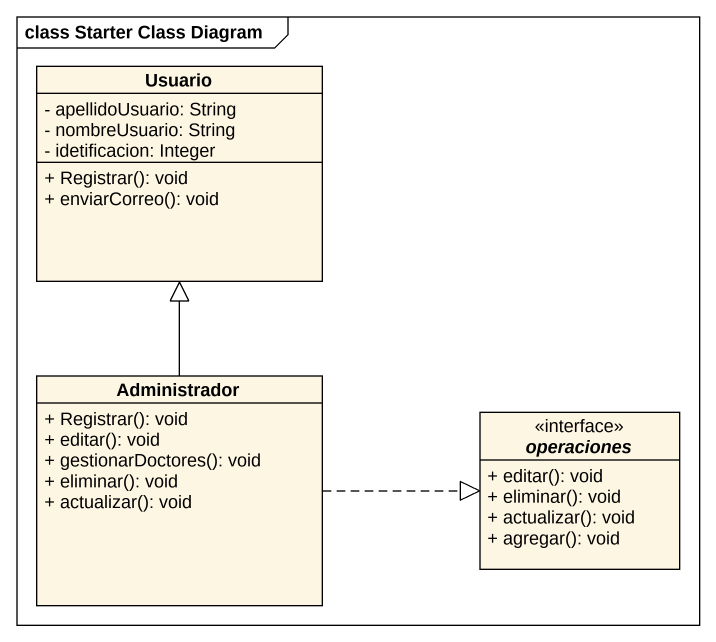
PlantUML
@startuml
mainframe class Starter Class Diagram
hide circle
hide empty members
skinparam classAttributeIconSize 0
class Usuario {
  - apellidoUsuario: String
  - nombreUsuario: String
  - idetificacion: Integer
  + Registrar(): void
  + enviarCorreo(): void
}
class Administrador {
  + Registrar(): void
  + editar(): void
  + gestionarDoctores(): void
  + eliminar(): void
  + actualizar(): void
}
interface operaciones {
  + editar(): void
  + eliminar(): void
  + actualizar(): void
  + agregar(): void
}
Administrador -up-|> Usuario
Administrador .right.|> operaciones
@enduml
